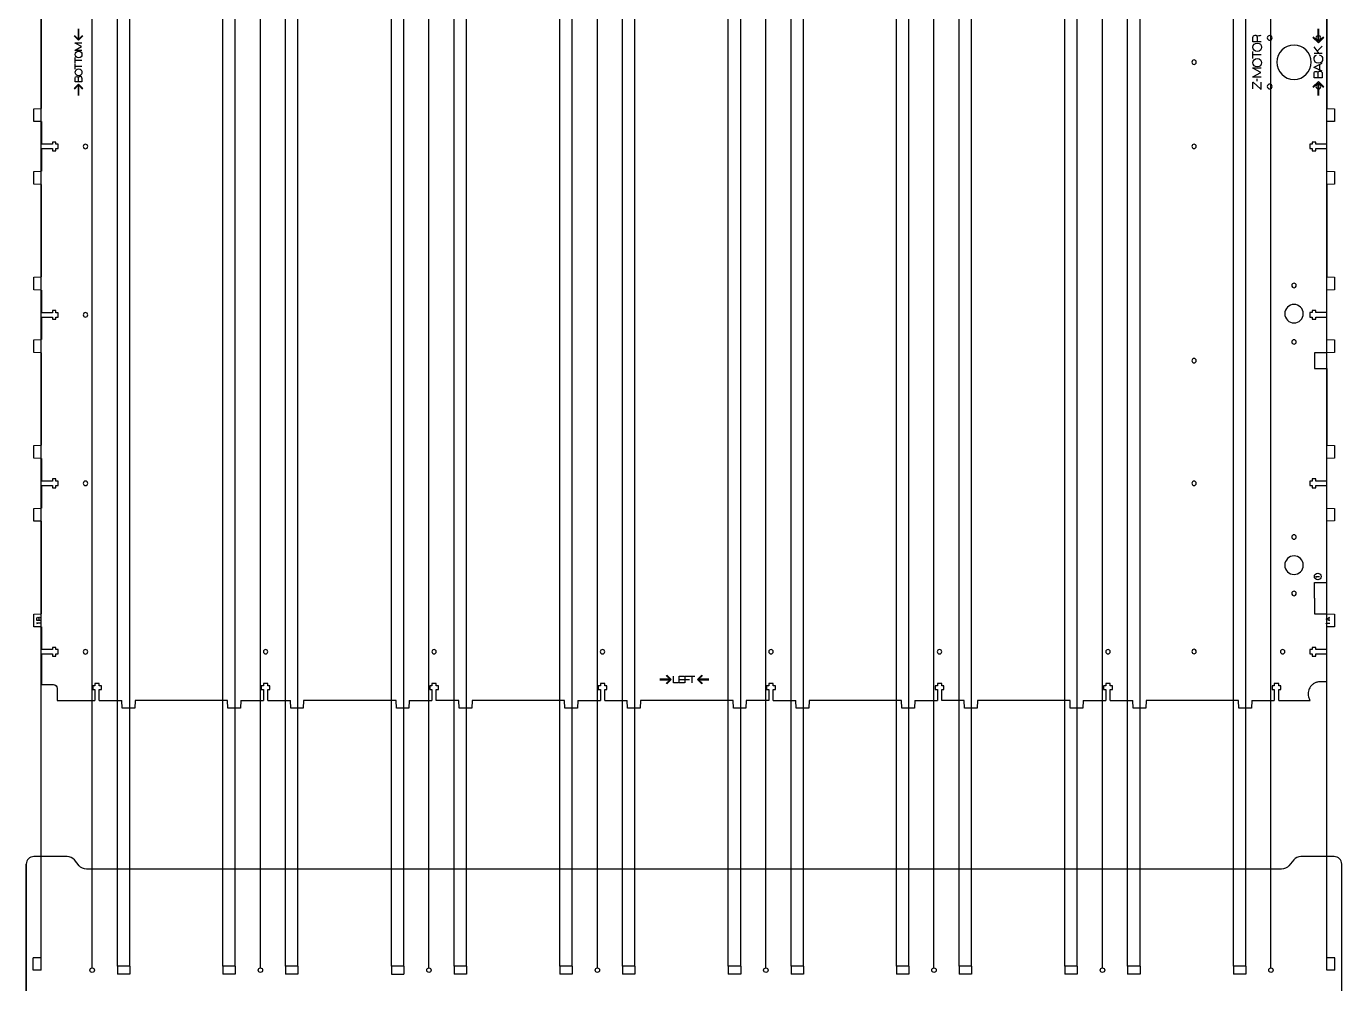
# Model space of a CAD drawing. Header units: millimetres. Extents: x -1506 to -668, y -3588 to 587.
# Drawn here: x -1506 to -668, y -2526 to -1916 of the extents above; entities that cross this region are included whole.
import ezdxf

# ---------------------------------------------------------------- set-up
doc = ezdxf.new("R2010")
doc.units = ezdxf.units.MM
doc.layers.add('CUTS', color=1, linetype='Continuous', true_color=0xff0000)
doc.layers.add('TEXT', color=5, linetype='Continuous', true_color=0x0000ff)
doc.layers.add('referance lines', color=3, linetype='Continuous', lineweight=25, true_color=0x00ff00)

msp = doc.modelspace()

# ---------------------------------------------------------------- linework, layer by layer
at = {"layer": 'CUTS', "color": 1, "lineweight": 25, "true_color": 0xff0000}
for p, q in [((-1496.78, -1968.06), (-1496.78, -1909.16)), ((-677.88, -1909.15), (-677.88, -1968.05)), ((-1501.66, -1968.26), (-1496.78, -1968.06)), ((-1501.66, -1976.29), (-1501.66, -1968.26)), ((-677.88, -1968.05), (-673.01, -1968.25)), ((-673.01, -1968.25), (-673.01, -1976.29)), ((-1496.78, -1976.49), (-1501.66, -1976.29)), ((-1496.78, -1976.49), (-1496.78, -1990.89)), ((-673.01, -1976.29), (-677.88, -1976.49)), ((-677.88, -1990.86), (-677.88, -1976.49)), ((-1489.77, -1990.89), (-1496.78, -1990.89)), ((-1496.78, -1993.69), (-1489.77, -1993.69)), ((-1496.78, -1993.69), (-1496.78, -2008.06)), ((-1487.57, -1989.49), (-1489.77, -1989.49)), ((-1489.77, -1989.49), (-1489.77, -1990.89)), ((-1489.77, -1993.69), (-1489.77, -1995.09)), ((-1487.57, -1990.89), (-1487.57, -1989.49)), ((-1486.12, -1990.89), (-1487.57, -1990.89)), ((-1487.57, -1995.09), (-1487.57, -1993.69)), ((-1487.57, -1993.69), (-1486.12, -1993.69)), ((-1486.12, -1993.69), (-1486.12, -1990.89)), ((-687.1, -1990.86), (-688.55, -1990.86)), ((-688.55, -1990.86), (-688.55, -1993.67)), ((-688.55, -1993.67), (-687.1, -1993.67)), ((-687.1, -1989.46), (-687.1, -1990.86)), ((-684.9, -1989.46), (-687.1, -1989.46)), ((-687.1, -1993.67), (-687.1, -1995.06)), ((-684.9, -1990.86), (-684.9, -1989.46)), ((-677.88, -1990.86), (-684.9, -1990.86)), ((-684.9, -1995.06), (-684.9, -1993.67)), ((-684.9, -1993.67), (-677.88, -1993.67)), ((-677.88, -2008.06), (-677.88, -1993.67)), ((-1489.77, -1995.09), (-1487.57, -1995.09)), ((-687.1, -1995.06), (-684.9, -1995.06)), ((-1501.66, -2008.27), (-1496.78, -2008.06)), ((-1501.66, -2016.3), (-1501.66, -2008.27)), ((-677.88, -2008.06), (-673.01, -2008.26)), ((-673.01, -2008.26), (-673.01, -2016.29)), ((-1496.78, -2016.5), (-1501.66, -2016.3)), ((-1496.78, -2075.4), (-1496.78, -2016.5)), ((-673.01, -2016.29), (-677.88, -2016.49)), ((-677.88, -2016.49), (-677.88, -2075.39)), ((-1501.66, -2075.6), (-1496.78, -2075.4)), ((-1501.66, -2083.63), (-1501.66, -2075.6)), ((-677.88, -2075.39), (-673.01, -2075.59)), ((-673.01, -2075.59), (-673.01, -2083.63)), ((-1496.78, -2083.83), (-1501.66, -2083.63)), ((-1496.78, -2083.83), (-1496.78, -2098.23)), ((-673.01, -2083.63), (-677.88, -2083.83)), ((-677.88, -2098.2), (-677.88, -2083.83)), ((-1489.77, -2098.23), (-1496.78, -2098.23)), ((-1496.78, -2101.03), (-1489.77, -2101.03)), ((-1496.78, -2101.03), (-1496.78, -2115.4)), ((-1487.57, -2096.83), (-1489.77, -2096.83)), ((-1489.77, -2096.83), (-1489.77, -2098.23)), ((-1489.77, -2101.03), (-1489.77, -2102.43)), ((-1489.77, -2102.43), (-1487.57, -2102.43)), ((-1487.57, -2098.23), (-1487.57, -2096.83)), ((-1486.12, -2098.23), (-1487.57, -2098.23)), ((-1487.57, -2102.43), (-1487.57, -2101.03)), ((-1487.57, -2101.03), (-1486.12, -2101.03)), ((-1486.12, -2101.03), (-1486.12, -2098.23)), ((-687.1, -2098.2), (-688.55, -2098.2)), ((-688.55, -2098.2), (-688.55, -2101)), ((-688.55, -2101), (-687.1, -2101)), ((-684.9, -2096.8), (-687.1, -2096.8)), ((-687.1, -2096.8), (-687.1, -2098.2)), ((-687.1, -2101), (-687.1, -2102.4)), ((-687.1, -2102.4), (-684.9, -2102.4)), ((-684.9, -2098.2), (-684.9, -2096.8)), ((-677.88, -2098.2), (-684.9, -2098.2)), ((-684.9, -2102.4), (-684.9, -2101)), ((-684.9, -2101), (-677.88, -2101)), ((-677.88, -2115.4), (-677.88, -2101)), ((-1501.66, -2115.61), (-1496.78, -2115.4)), ((-1501.66, -2123.64), (-1501.66, -2115.61)), ((-677.88, -2115.4), (-673.01, -2115.6)), ((-673.01, -2115.6), (-673.01, -2123.63)), ((-1496.78, -2123.84), (-1501.66, -2123.64)), ((-1496.78, -2182.74), (-1496.78, -2123.84)), ((-685.78, -2123.83), (-685.78, -2133.79)), ((-677.88, -2123.83), (-685.78, -2123.83)), ((-673.01, -2123.63), (-677.88, -2123.83)), ((-685.78, -2133.79), (-677.88, -2133.79)), ((-677.88, -2133.79), (-677.88, -2182.73)), ((-1501.66, -2182.94), (-1496.78, -2182.74)), ((-1501.66, -2190.97), (-1501.66, -2182.94)), ((-677.88, -2182.73), (-673.01, -2182.93)), ((-673.01, -2182.93), (-673.01, -2190.97)), ((-1496.78, -2191.17), (-1501.66, -2190.97)), ((-1496.78, -2191.17), (-1496.78, -2205.57)), ((-673.01, -2190.97), (-677.88, -2191.17)), ((-677.88, -2205.54), (-677.88, -2191.17)), ((-1489.77, -2205.57), (-1496.78, -2205.57)), ((-1496.78, -2208.37), (-1489.77, -2208.37)), ((-1496.78, -2208.37), (-1496.78, -2222.74)), ((-1487.57, -2204.17), (-1489.77, -2204.17)), ((-1489.77, -2204.17), (-1489.77, -2205.57)), ((-1489.77, -2208.37), (-1489.77, -2209.77)), ((-1489.77, -2209.77), (-1487.57, -2209.77)), ((-1487.57, -2205.57), (-1487.57, -2204.17)), ((-1486.12, -2205.57), (-1487.57, -2205.57)), ((-1487.57, -2209.77), (-1487.57, -2208.37)), ((-1487.57, -2208.37), (-1486.12, -2208.37)), ((-1486.12, -2208.37), (-1486.12, -2205.57)), ((-687.1, -2205.54), (-688.55, -2205.54)), ((-688.55, -2205.54), (-688.55, -2208.34)), ((-688.55, -2208.34), (-687.1, -2208.34)), ((-684.9, -2204.14), (-687.1, -2204.14)), ((-687.1, -2204.14), (-687.1, -2205.54)), ((-687.1, -2208.34), (-687.1, -2209.74)), ((-687.1, -2209.74), (-684.9, -2209.74)), ((-684.9, -2205.54), (-684.9, -2204.14)), ((-677.88, -2205.54), (-684.9, -2205.54)), ((-684.9, -2208.34), (-677.88, -2208.34)), ((-684.9, -2209.74), (-684.9, -2208.34)), ((-677.88, -2222.74), (-677.88, -2208.34)), ((-1501.66, -2222.95), (-1496.78, -2222.74)), ((-1501.66, -2230.98), (-1501.66, -2222.95)), ((-677.88, -2222.74), (-673.01, -2222.94)), ((-673.01, -2222.94), (-673.01, -2230.97)), ((-1496.78, -2231.18), (-1501.66, -2230.98)), ((-1496.78, -2290.08), (-1496.78, -2231.18)), ((-673.01, -2230.97), (-677.88, -2231.17)), ((-677.88, -2270.16), (-677.88, -2231.17)), ((-685.78, -2280.11), (-685.78, -2270.16)), ((-685.78, -2270.16), (-677.88, -2270.16)), ((-685.78, -2280.11), (-685.78, -2290.07)), ((-1501.66, -2290.28), (-1496.78, -2290.08)), ((-1501.66, -2298.31), (-1501.66, -2290.28)), ((-685.78, -2290.07), (-677.88, -2290.07)), ((-677.88, -2290.07), (-673.01, -2290.27)), ((-673.01, -2290.27), (-673.01, -2298.31)), ((-1496.78, -2298.51), (-1501.66, -2298.31)), ((-1496.78, -2298.51), (-1496.78, -2312.91)), ((-673.01, -2298.31), (-677.88, -2298.51)), ((-677.88, -2312.88), (-677.88, -2298.51)), ((-1487.57, -2311.51), (-1489.77, -2311.51)), ((-1489.77, -2311.51), (-1489.77, -2312.91)), ((-1487.57, -2312.91), (-1487.57, -2311.51)), ((-687.1, -2312.88), (-688.55, -2312.88)), ((-688.55, -2312.88), (-688.55, -2315.68)), ((-684.9, -2311.48), (-687.1, -2311.48)), ((-687.1, -2311.48), (-687.1, -2312.88)), ((-684.9, -2312.88), (-684.9, -2311.48)), ((-677.88, -2312.88), (-684.9, -2312.88)), ((-1489.77, -2312.91), (-1496.78, -2312.91)), ((-1496.78, -2315.71), (-1489.77, -2315.71)), ((-1496.78, -2315.71), (-1496.78, -2335.23)), ((-1489.77, -2315.71), (-1489.77, -2317.11)), ((-1489.77, -2317.11), (-1487.57, -2317.11)), ((-1486.12, -2312.91), (-1487.57, -2312.91)), ((-1487.57, -2317.11), (-1487.57, -2315.71)), ((-1487.57, -2315.71), (-1486.12, -2315.71)), ((-1486.12, -2315.71), (-1486.12, -2312.91)), ((-688.55, -2315.68), (-687.1, -2315.68)), ((-687.1, -2315.68), (-687.1, -2317.08)), ((-687.1, -2317.08), (-684.9, -2317.08)), ((-684.9, -2315.68), (-677.88, -2315.68)), ((-684.9, -2317.08), (-684.9, -2315.68)), ((-677.88, -2333.45), (-677.88, -2315.68)), ((-1496.78, -2335.23), (-1489.1, -2335.23)), ((-1486.7, -2337.63), (-1486.7, -2345.3)), ((-1462.66, -2336.06), (-1464.05, -2336.06)), ((-1464.05, -2336.06), (-1464.05, -2338.26)), ((-1459.85, -2334.61), (-1462.66, -2334.61)), ((-1462.66, -2334.61), (-1462.66, -2336.06)), ((-1459.85, -2336.06), (-1459.85, -2334.61)), ((-1458.45, -2336.06), (-1459.85, -2336.06)), ((-1458.45, -2338.26), (-1458.45, -2336.06)), ((-1355.32, -2336.06), (-1356.71, -2336.06)), ((-1356.71, -2336.06), (-1356.71, -2338.26)), ((-1352.51, -2334.61), (-1355.32, -2334.61)), ((-1355.32, -2334.61), (-1355.32, -2336.06)), ((-1352.51, -2336.06), (-1352.51, -2334.61)), ((-1351.11, -2336.06), (-1352.51, -2336.06)), ((-1351.11, -2338.26), (-1351.11, -2336.06)), ((-1247.98, -2336.06), (-1249.37, -2336.06)), ((-1249.37, -2336.06), (-1249.37, -2338.26)), ((-1245.17, -2334.61), (-1247.98, -2334.61)), ((-1247.98, -2334.61), (-1247.98, -2336.06)), ((-1245.17, -2336.06), (-1245.17, -2334.61)), ((-1243.77, -2336.06), (-1245.17, -2336.06)), ((-1243.77, -2338.26), (-1243.77, -2336.06)), ((-1142.04, -2336.06), (-1142.04, -2338.26)), ((-1140.64, -2336.06), (-1142.04, -2336.06)), ((-1137.84, -2334.61), (-1140.64, -2334.61)), ((-1140.64, -2334.61), (-1140.64, -2336.06)), ((-1137.84, -2336.06), (-1137.84, -2334.61)), ((-1136.44, -2336.06), (-1137.84, -2336.06)), ((-1136.44, -2338.26), (-1136.44, -2336.06)), ((-1033.3, -2336.06), (-1034.7, -2336.06)), ((-1034.7, -2336.06), (-1034.7, -2338.26)), ((-1030.5, -2334.61), (-1033.3, -2334.61)), ((-1033.3, -2334.61), (-1033.3, -2336.06)), ((-1030.5, -2336.06), (-1030.5, -2334.61)), ((-1029.1, -2336.06), (-1030.5, -2336.06)), ((-1029.1, -2338.26), (-1029.1, -2336.06)), ((-925.96, -2336.06), (-927.36, -2336.06)), ((-927.36, -2336.06), (-927.36, -2338.26)), ((-923.16, -2334.61), (-925.96, -2334.61)), ((-925.96, -2334.61), (-925.96, -2336.06)), ((-923.16, -2336.06), (-923.16, -2334.61)), ((-921.76, -2336.06), (-923.16, -2336.06)), ((-921.76, -2338.26), (-921.76, -2336.06)), ((-818.62, -2336.06), (-820.02, -2336.06)), ((-820.02, -2336.06), (-820.02, -2338.26)), ((-815.82, -2334.61), (-818.62, -2334.61)), ((-818.62, -2334.61), (-818.62, -2336.06)), ((-815.82, -2336.06), (-815.82, -2334.61)), ((-814.42, -2336.06), (-815.82, -2336.06)), ((-814.42, -2338.26), (-814.42, -2336.06)), ((-711.28, -2336.06), (-712.68, -2336.06)), ((-712.68, -2336.06), (-712.68, -2338.26)), ((-708.48, -2334.61), (-711.28, -2334.61)), ((-711.28, -2334.61), (-711.28, -2336.06)), ((-708.48, -2336.06), (-708.48, -2334.61)), ((-707.08, -2336.06), (-708.48, -2336.06)), ((-707.08, -2338.26), (-707.08, -2336.06)), ((-677.88, -2333.45), (-681.94, -2333.45)), ((-1464.05, -2338.26), (-1462.66, -2338.26)), ((-1462.66, -2338.26), (-1462.66, -2345.27)), ((-1459.85, -2345.27), (-1459.85, -2338.26)), ((-1459.85, -2338.26), (-1458.45, -2338.26)), ((-1459.85, -2345.27), (-1445.48, -2345.27)), ((-1445.28, -2350.15), (-1445.48, -2345.27)), ((-1437.04, -2345.27), (-1437.24, -2350.15)), ((-1378.14, -2345.27), (-1437.04, -2345.27)), ((-1377.94, -2350.15), (-1378.14, -2345.27)), ((-1369.71, -2345.27), (-1369.91, -2350.15)), ((-1369.71, -2345.27), (-1355.32, -2345.27)), ((-1356.71, -2338.26), (-1355.32, -2338.26)), ((-1355.32, -2338.26), (-1355.32, -2345.27)), ((-1352.51, -2345.27), (-1352.51, -2338.26)), ((-1352.51, -2338.26), (-1351.11, -2338.26)), ((-1352.51, -2345.27), (-1338.14, -2345.27)), ((-1337.94, -2350.15), (-1338.14, -2345.27)), ((-1329.7, -2345.27), (-1329.9, -2350.15)), ((-1270.8, -2345.27), (-1329.7, -2345.27)), ((-1270.6, -2350.15), (-1270.8, -2345.27)), ((-1262.37, -2345.27), (-1262.57, -2350.15)), ((-1262.37, -2345.27), (-1247.98, -2345.27)), ((-1249.37, -2338.26), (-1247.98, -2338.26)), ((-1247.98, -2338.26), (-1247.98, -2345.27)), ((-1245.17, -2345.27), (-1245.17, -2338.26)), ((-1245.17, -2338.26), (-1243.77, -2338.26)), ((-1230.8, -2345.27), (-1245.17, -2345.27)), ((-1230.6, -2350.15), (-1230.8, -2345.27)), ((-1222.36, -2345.27), (-1222.56, -2350.15)), ((-1163.46, -2345.27), (-1222.36, -2345.27)), ((-1163.26, -2350.15), (-1163.46, -2345.27)), ((-1155.03, -2345.27), (-1155.23, -2350.15)), ((-1155.03, -2345.27), (-1140.64, -2345.27)), ((-1142.04, -2338.26), (-1140.64, -2338.26)), ((-1140.64, -2338.26), (-1140.64, -2345.27)), ((-1137.84, -2345.27), (-1137.84, -2338.26)), ((-1137.84, -2338.26), (-1136.44, -2338.26)), ((-1137.84, -2345.27), (-1123.46, -2345.27)), ((-1123.26, -2350.15), (-1123.46, -2345.27)), ((-1115.02, -2345.27), (-1115.22, -2350.15)), ((-1056.12, -2345.27), (-1115.02, -2345.27)), ((-1055.92, -2350.15), (-1056.12, -2345.27)), ((-1047.69, -2345.27), (-1047.89, -2350.15)), ((-1033.3, -2345.27), (-1047.69, -2345.27)), ((-1034.7, -2338.26), (-1033.3, -2338.26)), ((-1033.3, -2338.26), (-1033.3, -2345.27)), ((-1030.5, -2345.27), (-1030.5, -2338.26)), ((-1030.5, -2338.26), (-1029.1, -2338.26)), ((-1030.5, -2345.27), (-1016.12, -2345.27)), ((-1015.92, -2350.15), (-1016.12, -2345.27)), ((-1007.68, -2345.27), (-1007.88, -2350.15)), ((-948.78, -2345.27), (-1007.68, -2345.27)), ((-948.58, -2350.15), (-948.78, -2345.27)), ((-940.35, -2345.27), (-940.55, -2350.15)), ((-940.35, -2345.27), (-925.96, -2345.27)), ((-927.36, -2338.26), (-925.96, -2338.26)), ((-925.96, -2338.26), (-925.96, -2345.27)), ((-923.16, -2345.27), (-923.16, -2338.26)), ((-923.16, -2338.26), (-921.76, -2338.26)), ((-908.78, -2345.27), (-923.16, -2345.27)), ((-908.58, -2350.15), (-908.78, -2345.27)), ((-900.34, -2345.27), (-900.54, -2350.15)), ((-841.44, -2345.27), (-900.34, -2345.27)), ((-841.24, -2350.15), (-841.44, -2345.27)), ((-833.01, -2345.27), (-833.21, -2350.15)), ((-833.01, -2345.27), (-818.62, -2345.27)), ((-820.02, -2338.26), (-818.62, -2338.26)), ((-818.62, -2338.26), (-818.62, -2345.27)), ((-815.82, -2345.27), (-815.82, -2338.26)), ((-815.82, -2338.26), (-814.42, -2338.26)), ((-815.82, -2345.27), (-801.44, -2345.27)), ((-801.24, -2350.15), (-801.44, -2345.27)), ((-793, -2345.27), (-793.2, -2350.15)), ((-734.1, -2345.27), (-793, -2345.27)), ((-733.9, -2350.15), (-734.1, -2345.27)), ((-725.67, -2345.27), (-725.87, -2350.15)), ((-725.67, -2345.27), (-711.28, -2345.27)), ((-712.68, -2338.26), (-711.28, -2338.26)), ((-711.28, -2338.26), (-711.28, -2345.27)), ((-708.48, -2345.27), (-708.48, -2338.26)), ((-708.48, -2338.26), (-707.08, -2338.26)), ((-1437.24, -2350.15), (-1445.28, -2350.15)), ((-1369.91, -2350.15), (-1377.94, -2350.15)), ((-1329.9, -2350.15), (-1337.94, -2350.15)), ((-1262.57, -2350.15), (-1270.6, -2350.15)), ((-1222.56, -2350.15), (-1230.6, -2350.15)), ((-1155.23, -2350.15), (-1163.26, -2350.15)), ((-1115.22, -2350.15), (-1123.26, -2350.15)), ((-1047.89, -2350.15), (-1055.92, -2350.15)), ((-1007.88, -2350.15), (-1015.92, -2350.15)), ((-940.55, -2350.15), (-948.58, -2350.15)), ((-900.54, -2350.15), (-908.58, -2350.15)), ((-833.21, -2350.15), (-841.24, -2350.15)), ((-793.2, -2350.15), (-801.24, -2350.15)), ((-725.87, -2350.15), (-733.9, -2350.15)), ((-1506.36, -3574.99), (-1506.36, -2449.59)), ((-706.67, -2452.79), (-1468.04, -2452.79)), ((-668.36, -3574.99), (-668.36, -2449.59)), ((-1496.83, -2509.32), (-1502.03, -2509.32)), ((-1502.03, -2517.2), (-1502.03, -2509.32)), ((-1496.83, -2517.2), (-1496.83, -2509.32)), ((-672.68, -2509.32), (-677.88, -2509.32)), ((-677.88, -2517.2), (-677.88, -2509.32)), ((-672.68, -2517.2), (-672.68, -2509.32)), ((-1496.83, -2517.2), (-1502.03, -2517.2)), ((-1448.32, -2514.6), (-1448.32, -2519.8)), ((-1440.44, -2514.6), (-1448.32, -2514.6)), ((-1440.44, -2519.8), (-1448.32, -2519.8)), ((-1440.44, -2514.6), (-1440.44, -2519.8)), ((-1381.14, -2514.6), (-1381.14, -2519.8)), ((-1373.27, -2514.6), (-1381.14, -2514.6)), ((-1373.27, -2519.8), (-1381.14, -2519.8)), ((-1373.27, -2514.6), (-1373.27, -2519.8)), ((-1341.15, -2514.6), (-1341.15, -2519.8)), ((-1333.27, -2514.6), (-1341.15, -2514.6)), ((-1333.27, -2519.8), (-1341.15, -2519.8)), ((-1333.27, -2514.6), (-1333.27, -2519.8)), ((-1273.8, -2514.6), (-1273.8, -2519.8)), ((-1265.93, -2514.6), (-1273.8, -2514.6)), ((-1273.8, -2519.8), (-1265.93, -2519.8)), ((-1265.93, -2514.6), (-1265.93, -2519.8)), ((-1233.81, -2514.6), (-1233.81, -2519.8)), ((-1225.93, -2514.6), (-1233.81, -2514.6)), ((-1225.93, -2519.8), (-1233.81, -2519.8)), ((-1225.93, -2514.6), (-1225.93, -2519.8)), ((-1166.46, -2514.6), (-1166.46, -2519.8)), ((-1158.59, -2514.6), (-1166.46, -2514.6)), ((-1158.59, -2519.8), (-1166.46, -2519.8)), ((-1158.59, -2514.6), (-1158.59, -2519.8)), ((-1126.47, -2514.6), (-1126.47, -2519.8)), ((-1118.59, -2514.6), (-1126.47, -2514.6)), ((-1118.59, -2519.8), (-1126.47, -2519.8)), ((-1118.59, -2514.6), (-1118.59, -2519.8)), ((-1059.12, -2514.6), (-1059.12, -2519.8)), ((-1051.25, -2514.6), (-1059.12, -2514.6)), ((-1051.25, -2519.8), (-1059.12, -2519.8)), ((-1051.25, -2514.6), (-1051.25, -2519.8)), ((-1019.13, -2514.6), (-1019.13, -2519.8)), ((-1011.25, -2514.6), (-1019.13, -2514.6)), ((-1011.25, -2519.8), (-1019.13, -2519.8)), ((-1011.25, -2514.6), (-1011.25, -2519.8)), ((-952.05, -2514.6), (-952.05, -2519.8)), ((-944.17, -2514.6), (-952.05, -2514.6)), ((-944.17, -2519.8), (-952.05, -2519.8)), ((-944.17, -2514.6), (-944.17, -2519.8)), ((-912.05, -2514.6), (-912.05, -2519.8)), ((-904.17, -2514.6), (-912.05, -2514.6)), ((-904.17, -2519.8), (-912.05, -2519.8)), ((-904.17, -2514.6), (-904.17, -2519.8)), ((-844.71, -2514.6), (-844.71, -2519.8)), ((-836.83, -2514.6), (-844.71, -2514.6)), ((-836.83, -2519.8), (-844.71, -2519.8)), ((-836.83, -2514.6), (-836.83, -2519.8)), ((-804.71, -2514.6), (-804.71, -2519.8)), ((-796.83, -2514.6), (-804.71, -2514.6)), ((-796.83, -2519.8), (-804.71, -2519.8)), ((-796.83, -2514.6), (-796.83, -2519.8)), ((-737.37, -2514.6), (-737.37, -2519.8)), ((-729.49, -2514.6), (-737.37, -2514.6)), ((-729.49, -2519.8), (-737.37, -2519.8)), ((-729.49, -2514.6), (-729.49, -2519.8)), ((-672.68, -2517.2), (-677.88, -2517.2))]:
    msp.add_line(p, q, dxfattribs=at)
at = {"layer": 'CUTS'}
for p, q in [((-1486.7, -2345.3), (-1462.66, -2345.27)), ((-708.48, -2345.27), (-688.45, -2345.27))]:
    msp.add_line(p, q, dxfattribs=at)
at = {"layer": 'CUTS', "color": 1, "lineweight": 25, "true_color": 0xff0000}
for points in [[(-1480.39, -2444.79), (-1501.55, -2444.79)], [(-1472.67, -2450.63), (-1475.76, -2446.95)], [(-698.95, -2446.95), (-702.04, -2450.63)], [(-673.16, -2444.79), (-694.32, -2444.79)], [(-1506.36, -2449.59), (-1506.36, -2742.41)], [(-1259, -2452.79), (-1468.04, -2452.79)], [(-706.67, -2452.79), (-915.71, -2452.79)], [(-668.36, -2742.41), (-668.36, -2449.59)]]:
    msp.add_lwpolyline(points, dxfattribs=at)
for points in [[(-714.23, -1921.59), (-715.05, -1921.59), (-715.73, -1922.27), (-715.73, -1923.1)], [(-715.73, -1923.1), (-715.73, -1923.92), (-715.05, -1924.6), (-714.23, -1924.6)], [(-712.73, -1923.1), (-712.73, -1922.27), (-713.4, -1921.59), (-714.23, -1921.59)], [(-714.23, -1924.6), (-713.4, -1924.6), (-712.73, -1923.92), (-712.73, -1923.1)], [(-683.23, -1921.59), (-684.06, -1921.59), (-684.73, -1922.27), (-684.73, -1923.1)], [(-684.73, -1923.1), (-684.73, -1923.92), (-684.06, -1924.6), (-683.23, -1924.6)], [(-681.73, -1923.1), (-681.73, -1922.27), (-682.4, -1921.59), (-683.23, -1921.59)], [(-683.23, -1924.6), (-682.4, -1924.6), (-681.73, -1923.92), (-681.73, -1923.1)], [(-698.73, -1927.65), (-704.77, -1927.65), (-709.68, -1932.55), (-709.68, -1938.59)], [(-687.78, -1938.59), (-687.78, -1932.55), (-692.68, -1927.65), (-698.73, -1927.65)], [(-762.4, -1937.17), (-763.19, -1937.17), (-763.83, -1937.81), (-763.83, -1938.6)], [(-763.83, -1938.6), (-763.83, -1939.38), (-763.19, -1940.02), (-762.4, -1940.02)], [(-760.98, -1938.6), (-760.98, -1937.81), (-761.61, -1937.17), (-762.4, -1937.17)], [(-762.4, -1940.02), (-761.61, -1940.02), (-760.98, -1939.38), (-760.98, -1938.6)], [(-709.68, -1938.59), (-709.68, -1944.64), (-704.77, -1949.54), (-698.73, -1949.54)], [(-698.73, -1949.54), (-692.68, -1949.54), (-687.78, -1944.64), (-687.78, -1938.59)], [(-714.23, -1952.59), (-715.05, -1952.59), (-715.73, -1953.27), (-715.73, -1954.1)], [(-715.73, -1954.1), (-715.73, -1954.92), (-715.05, -1955.6), (-714.23, -1955.6)], [(-712.73, -1954.1), (-712.73, -1953.27), (-713.4, -1952.59), (-714.23, -1952.59)], [(-714.23, -1955.6), (-713.4, -1955.6), (-712.73, -1954.92), (-712.73, -1954.1)], [(-683.23, -1952.59), (-684.06, -1952.59), (-684.73, -1953.27), (-684.73, -1954.1)], [(-684.73, -1954.1), (-684.73, -1954.92), (-684.06, -1955.6), (-683.23, -1955.6)], [(-681.73, -1954.1), (-681.73, -1953.27), (-682.4, -1952.59), (-683.23, -1952.59)], [(-683.23, -1955.6), (-682.4, -1955.6), (-681.73, -1954.92), (-681.73, -1954.1)], [(-1468.68, -1990.86), (-1469.47, -1990.86), (-1470.1, -1991.5), (-1470.1, -1992.29)], [(-1470.1, -1992.29), (-1470.1, -1993.07), (-1469.47, -1993.71), (-1468.68, -1993.71)], [(-1467.25, -1992.29), (-1467.25, -1991.5), (-1467.89, -1990.86), (-1468.68, -1990.86)], [(-1468.68, -1993.71), (-1467.89, -1993.71), (-1467.25, -1993.07), (-1467.25, -1992.29)], [(-762.4, -1990.84), (-763.19, -1990.84), (-763.83, -1991.48), (-763.83, -1992.27)], [(-763.83, -1992.27), (-763.83, -1993.05), (-763.19, -1993.69), (-762.4, -1993.69)], [(-760.98, -1992.27), (-760.98, -1991.48), (-761.61, -1990.84), (-762.4, -1990.84)], [(-762.4, -1993.69), (-761.61, -1993.69), (-760.98, -1993.05), (-760.98, -1992.27)], [(-698.73, -2079.44), (-699.51, -2079.44), (-700.15, -2080.08), (-700.15, -2080.86)], [(-700.15, -2080.86), (-700.15, -2081.65), (-699.51, -2082.29), (-698.73, -2082.29)], [(-697.3, -2080.86), (-697.3, -2080.08), (-697.94, -2079.44), (-698.73, -2079.44)], [(-698.73, -2082.29), (-697.94, -2082.29), (-697.3, -2081.65), (-697.3, -2080.86)], [(-698.73, -2092.96), (-701.99, -2092.96), (-704.63, -2095.61), (-704.63, -2098.86)], [(-692.83, -2098.86), (-692.83, -2095.61), (-695.47, -2092.96), (-698.73, -2092.96)], [(-1468.68, -2098.2), (-1469.47, -2098.2), (-1470.1, -2098.84), (-1470.1, -2099.63)], [(-1470.1, -2099.63), (-1470.1, -2100.41), (-1469.47, -2101.05), (-1468.68, -2101.05)], [(-1467.25, -2099.63), (-1467.25, -2098.84), (-1467.89, -2098.2), (-1468.68, -2098.2)], [(-1468.68, -2101.05), (-1467.89, -2101.05), (-1467.25, -2100.41), (-1467.25, -2099.63)], [(-704.63, -2098.86), (-704.63, -2102.12), (-701.99, -2104.76), (-698.73, -2104.76)], [(-698.73, -2104.76), (-695.47, -2104.76), (-692.83, -2102.12), (-692.83, -2098.86)], [(-698.73, -2115.44), (-699.51, -2115.44), (-700.15, -2116.08), (-700.15, -2116.86)], [(-700.15, -2116.86), (-700.15, -2117.65), (-699.51, -2118.29), (-698.73, -2118.29)], [(-697.3, -2116.86), (-697.3, -2116.08), (-697.94, -2115.44), (-698.73, -2115.44)], [(-698.73, -2118.29), (-697.94, -2118.29), (-697.3, -2117.65), (-697.3, -2116.86)], [(-762.4, -2127.38), (-763.19, -2127.38), (-763.83, -2128.02), (-763.83, -2128.81)], [(-760.98, -2128.81), (-760.98, -2128.02), (-761.61, -2127.38), (-762.4, -2127.38)], [(-763.83, -2128.81), (-763.83, -2129.59), (-763.19, -2130.23), (-762.4, -2130.23)], [(-762.4, -2130.23), (-761.61, -2130.23), (-760.98, -2129.59), (-760.98, -2128.81)], [(-1468.68, -2205.54), (-1469.47, -2205.54), (-1470.1, -2206.18), (-1470.1, -2206.97)], [(-1470.1, -2206.97), (-1470.1, -2207.75), (-1469.47, -2208.39), (-1468.68, -2208.39)], [(-1467.25, -2206.97), (-1467.25, -2206.18), (-1467.89, -2205.54), (-1468.68, -2205.54)], [(-1468.68, -2208.39), (-1467.89, -2208.39), (-1467.25, -2207.75), (-1467.25, -2206.97)], [(-762.4, -2205.52), (-763.19, -2205.52), (-763.83, -2206.16), (-763.83, -2206.94)], [(-763.83, -2206.94), (-763.83, -2207.73), (-763.19, -2208.37), (-762.4, -2208.37)], [(-760.98, -2206.94), (-760.98, -2206.16), (-761.61, -2205.52), (-762.4, -2205.52)], [(-762.4, -2208.37), (-761.61, -2208.37), (-760.98, -2207.73), (-760.98, -2206.94)], [(-698.73, -2239.71), (-699.51, -2239.71), (-700.15, -2240.35), (-700.15, -2241.13)], [(-700.15, -2241.13), (-700.15, -2241.92), (-699.51, -2242.56), (-698.73, -2242.56)], [(-697.3, -2241.13), (-697.3, -2240.35), (-697.94, -2239.71), (-698.73, -2239.71)], [(-698.73, -2242.56), (-697.94, -2242.56), (-697.3, -2241.92), (-697.3, -2241.13)], [(-698.73, -2253.23), (-701.99, -2253.23), (-704.63, -2255.88), (-704.63, -2259.13)], [(-692.83, -2259.13), (-692.83, -2255.88), (-695.47, -2253.23), (-698.73, -2253.23)], [(-704.63, -2259.13), (-704.63, -2262.39), (-701.99, -2265.03), (-698.73, -2265.03)], [(-698.73, -2265.03), (-695.47, -2265.03), (-692.83, -2262.39), (-692.83, -2259.13)], [(-698.73, -2275.71), (-699.51, -2275.71), (-700.15, -2276.35), (-700.15, -2277.13)], [(-700.15, -2277.13), (-700.15, -2277.92), (-699.51, -2278.56), (-698.73, -2278.56)], [(-697.3, -2277.13), (-697.3, -2276.35), (-697.94, -2275.71), (-698.73, -2275.71)], [(-698.73, -2278.56), (-697.94, -2278.56), (-697.3, -2277.92), (-697.3, -2277.13)], [(-1468.68, -2312.88), (-1469.47, -2312.88), (-1470.1, -2313.52), (-1470.1, -2314.31)], [(-1467.25, -2314.31), (-1467.25, -2313.52), (-1467.89, -2312.88), (-1468.68, -2312.88)], [(-1353.92, -2312.86), (-1354.7, -2312.86), (-1355.34, -2313.5), (-1355.34, -2314.28)], [(-1352.49, -2314.28), (-1352.49, -2313.5), (-1353.13, -2312.86), (-1353.92, -2312.86)], [(-1246.58, -2312.86), (-1247.36, -2312.86), (-1248, -2313.5), (-1248, -2314.28)], [(-1245.15, -2314.28), (-1245.15, -2313.5), (-1245.79, -2312.86), (-1246.58, -2312.86)], [(-1139.24, -2312.86), (-1140.02, -2312.86), (-1140.66, -2313.5), (-1140.66, -2314.28)], [(-1137.81, -2314.28), (-1137.81, -2313.5), (-1138.45, -2312.86), (-1139.24, -2312.86)], [(-1031.9, -2312.86), (-1032.68, -2312.86), (-1033.32, -2313.5), (-1033.32, -2314.28)], [(-1030.47, -2314.28), (-1030.47, -2313.5), (-1031.11, -2312.86), (-1031.9, -2312.86)], [(-924.56, -2312.86), (-925.35, -2312.86), (-925.98, -2313.5), (-925.98, -2314.28)], [(-923.13, -2314.28), (-923.13, -2313.5), (-923.77, -2312.86), (-924.56, -2312.86)], [(-817.22, -2312.86), (-818.01, -2312.86), (-818.64, -2313.5), (-818.64, -2314.28)], [(-815.79, -2314.28), (-815.79, -2313.5), (-816.43, -2312.86), (-817.22, -2312.86)], [(-762.4, -2312.73), (-763.19, -2312.73), (-763.83, -2313.37), (-763.83, -2314.16)], [(-760.98, -2314.16), (-760.98, -2313.37), (-761.61, -2312.73), (-762.4, -2312.73)], [(-705.99, -2312.86), (-706.78, -2312.86), (-707.42, -2313.5), (-707.42, -2314.28)], [(-704.57, -2314.28), (-704.57, -2313.5), (-705.21, -2312.86), (-705.99, -2312.86)], [(-1470.1, -2314.31), (-1470.1, -2315.09), (-1469.47, -2315.73), (-1468.68, -2315.73)], [(-1468.68, -2315.73), (-1467.89, -2315.73), (-1467.25, -2315.09), (-1467.25, -2314.31)], [(-1355.34, -2314.28), (-1355.34, -2315.07), (-1354.7, -2315.71), (-1353.92, -2315.71)], [(-1353.92, -2315.71), (-1353.13, -2315.71), (-1352.49, -2315.07), (-1352.49, -2314.28)], [(-1248, -2314.28), (-1248, -2315.07), (-1247.36, -2315.71), (-1246.58, -2315.71)], [(-1246.58, -2315.71), (-1245.79, -2315.71), (-1245.15, -2315.07), (-1245.15, -2314.28)], [(-1140.66, -2314.28), (-1140.66, -2315.07), (-1140.02, -2315.71), (-1139.24, -2315.71)], [(-1139.24, -2315.71), (-1138.45, -2315.71), (-1137.81, -2315.07), (-1137.81, -2314.28)], [(-1033.32, -2314.28), (-1033.32, -2315.07), (-1032.68, -2315.71), (-1031.9, -2315.71)], [(-1031.9, -2315.71), (-1031.11, -2315.71), (-1030.47, -2315.07), (-1030.47, -2314.28)], [(-925.98, -2314.28), (-925.98, -2315.07), (-925.35, -2315.71), (-924.56, -2315.71)], [(-924.56, -2315.71), (-923.77, -2315.71), (-923.13, -2315.07), (-923.13, -2314.28)], [(-818.64, -2314.28), (-818.64, -2315.07), (-818.01, -2315.71), (-817.22, -2315.71)], [(-817.22, -2315.71), (-816.43, -2315.71), (-815.79, -2315.07), (-815.79, -2314.28)], [(-763.83, -2314.16), (-763.83, -2314.94), (-763.19, -2315.58), (-762.4, -2315.58)], [(-762.4, -2315.58), (-761.61, -2315.58), (-760.98, -2314.94), (-760.98, -2314.16)], [(-707.42, -2314.28), (-707.42, -2315.07), (-706.78, -2315.71), (-705.99, -2315.71)], [(-705.99, -2315.71), (-705.21, -2315.71), (-704.57, -2315.07), (-704.57, -2314.28)], [(-1489.1, -2335.23), (-1487.77, -2335.23), (-1486.7, -2336.31), (-1486.7, -2337.63)], [(-1501.55, -2444.79), (-1504.19, -2444.79), (-1506.36, -2446.95), (-1506.36, -2449.59)], [(-1475.76, -2446.95), (-1476.75, -2445.77), (-1478.84, -2444.79), (-1480.39, -2444.79)], [(-694.32, -2444.79), (-695.87, -2444.79), (-697.96, -2445.77), (-698.95, -2446.95)], [(-668.36, -2449.59), (-668.36, -2446.95), (-670.52, -2444.79), (-673.16, -2444.79)], [(-1468.04, -2452.79), (-1469.59, -2452.79), (-1471.68, -2451.82), (-1472.67, -2450.63)], [(-702.04, -2450.63), (-703.03, -2451.82), (-705.12, -2452.79), (-706.67, -2452.79)], [(-1465.81, -2517.2), (-1465.81, -2516.42), (-1465.17, -2515.78), (-1464.38, -2515.78)], [(-1464.38, -2518.63), (-1465.17, -2518.63), (-1465.81, -2517.99), (-1465.81, -2517.2)], [(-1464.38, -2515.78), (-1463.59, -2515.78), (-1462.96, -2516.42), (-1462.96, -2517.2)], [(-1462.96, -2517.2), (-1462.96, -2517.99), (-1463.59, -2518.63), (-1464.38, -2518.63)], [(-1358.63, -2517.2), (-1358.63, -2516.42), (-1357.99, -2515.78), (-1357.21, -2515.78)], [(-1357.21, -2518.63), (-1357.99, -2518.63), (-1358.63, -2517.99), (-1358.63, -2517.2)], [(-1357.21, -2515.78), (-1356.42, -2515.78), (-1355.78, -2516.42), (-1355.78, -2517.2)], [(-1355.78, -2517.2), (-1355.78, -2517.99), (-1356.42, -2518.63), (-1357.21, -2518.63)], [(-1251.29, -2517.2), (-1251.29, -2516.42), (-1250.65, -2515.78), (-1249.87, -2515.78)], [(-1249.87, -2518.63), (-1250.65, -2518.63), (-1251.29, -2517.99), (-1251.29, -2517.2)], [(-1249.87, -2515.78), (-1249.08, -2515.78), (-1248.44, -2516.42), (-1248.44, -2517.2)], [(-1248.44, -2517.2), (-1248.44, -2517.99), (-1249.08, -2518.63), (-1249.87, -2518.63)], [(-1143.95, -2517.2), (-1143.95, -2516.42), (-1143.31, -2515.78), (-1142.53, -2515.78)], [(-1142.53, -2518.63), (-1143.31, -2518.63), (-1143.95, -2517.99), (-1143.95, -2517.2)], [(-1142.53, -2515.78), (-1141.74, -2515.78), (-1141.1, -2516.42), (-1141.1, -2517.2)], [(-1141.1, -2517.2), (-1141.1, -2517.99), (-1141.74, -2518.63), (-1142.53, -2518.63)], [(-1036.61, -2517.2), (-1036.61, -2516.42), (-1035.97, -2515.78), (-1035.19, -2515.78)], [(-1035.19, -2518.63), (-1035.97, -2518.63), (-1036.61, -2517.99), (-1036.61, -2517.2)], [(-1035.19, -2515.78), (-1034.4, -2515.78), (-1033.76, -2516.42), (-1033.76, -2517.2)], [(-1033.76, -2517.2), (-1033.76, -2517.99), (-1034.4, -2518.63), (-1035.19, -2518.63)], [(-929.54, -2517.2), (-929.54, -2516.42), (-928.9, -2515.78), (-928.11, -2515.78)], [(-928.11, -2518.63), (-928.9, -2518.63), (-929.54, -2517.99), (-929.54, -2517.2)], [(-928.11, -2515.78), (-927.33, -2515.78), (-926.69, -2516.42), (-926.69, -2517.2)], [(-926.69, -2517.2), (-926.69, -2517.99), (-927.33, -2518.63), (-928.11, -2518.63)], [(-822.2, -2517.2), (-822.2, -2516.42), (-821.56, -2515.78), (-820.77, -2515.78)], [(-820.77, -2518.63), (-821.56, -2518.63), (-822.2, -2517.99), (-822.2, -2517.2)], [(-820.77, -2515.78), (-819.99, -2515.78), (-819.35, -2516.42), (-819.35, -2517.2)], [(-819.35, -2517.2), (-819.35, -2517.99), (-819.99, -2518.63), (-820.77, -2518.63)], [(-714.86, -2517.2), (-714.86, -2516.42), (-714.22, -2515.78), (-713.43, -2515.78)], [(-713.43, -2518.63), (-714.22, -2518.63), (-714.86, -2517.99), (-714.86, -2517.2)], [(-713.43, -2515.78), (-712.65, -2515.78), (-712.01, -2516.42), (-712.01, -2517.2)], [(-712.01, -2517.2), (-712.01, -2517.99), (-712.65, -2518.63), (-713.43, -2518.63)]]:
    msp.add_open_spline(points, degree=3, dxfattribs=at)
msp.add_open_spline([(-681.94, -2333.45), (-681.56, -2333.44), (-683.48, -2333.49), (-684.05, -2333.65), (-684.94, -2333.99), (-685.65, -2334.34), (-686.45, -2334.79), (-687.28, -2335.53), (-688.17, -2336.31), (-688.79, -2337.44), (-689.46, -2338.65), (-689.68, -2339.97), (-689.73, -2341.19), (-689.67, -2342.33), (-689.38, -2343.6), (-688.85, -2344.41), (-688.68, -2345.28), (-688.45, -2345.27)], degree=3, knots=[0, 0, 0, 0, 1.142485, 2.346083, 3.019204, 3.816741, 4.77356, 5.752633, 7.145008, 8.265175, 9.615532, 11.260628, 12.197886, 13.268234, 14.729827, 15.873003, 16.58665, 16.58665, 16.58665, 16.58665], dxfattribs=at)
at = {"layer": 'referance lines'}
for p, q in [((-1496.83, -2509.32), (-1496.83, -1365.42)), ((-677.88, -2509.32), (-677.88, -1365.42)), ((-1464.38, -2515.78), (-1464.38, -1371.88)), ((-1448.32, -2514.6), (-1448.32, -1370.7)), ((-1440.44, -2514.6), (-1440.44, -1370.7)), ((-1381.14, -2514.6), (-1381.14, -1370.7)), ((-1373.27, -2514.6), (-1373.27, -1370.7)), ((-1357.21, -2515.78), (-1357.21, -1371.88)), ((-1341.15, -2514.6), (-1341.15, -1370.7)), ((-1333.27, -2514.6), (-1333.27, -1370.7)), ((-1273.8, -2514.6), (-1273.8, -1370.7)), ((-1265.93, -2514.6), (-1265.93, -1370.7)), ((-1249.87, -2515.78), (-1249.87, -1371.88)), ((-1233.81, -2514.6), (-1233.81, -1370.7)), ((-1225.93, -2514.6), (-1225.93, -1370.7)), ((-1166.46, -2514.6), (-1166.46, -1370.7)), ((-1158.59, -2514.6), (-1158.59, -1370.7)), ((-1142.53, -2515.78), (-1142.53, -1371.88)), ((-1126.47, -2514.6), (-1126.47, -1370.7)), ((-1118.59, -2514.6), (-1118.59, -1370.7)), ((-1059.12, -2514.6), (-1059.12, -1370.7)), ((-1051.25, -2514.6), (-1051.25, -1370.7)), ((-1035.19, -2515.78), (-1035.19, -1371.88)), ((-1019.13, -2514.6), (-1019.13, -1370.7)), ((-1011.25, -2514.6), (-1011.25, -1370.7)), ((-952.05, -2514.6), (-952.05, -1370.7)), ((-944.17, -2514.6), (-944.17, -1370.7)), ((-928.11, -2515.78), (-928.11, -1371.88)), ((-912.05, -2514.6), (-912.05, -1370.7)), ((-904.17, -2514.6), (-904.17, -1370.7)), ((-844.71, -2514.6), (-844.71, -1370.7)), ((-836.83, -2514.6), (-836.83, -1370.7)), ((-820.77, -2515.78), (-820.77, -1371.88)), ((-804.71, -2514.6), (-804.71, -1370.7)), ((-796.83, -2514.6), (-796.83, -1370.7)), ((-737.37, -2514.6), (-737.37, -1370.7)), ((-729.49, -2514.6), (-729.49, -1370.7)), ((-713.43, -2515.78), (-713.43, -1371.88))]:
    msp.add_line(p, q, dxfattribs=at)
at = {"layer": 'TEXT', "color": 5, "lineweight": 25, "true_color": 0x0000ff}
for points in [[(-1473.26, -1917.36), (-1473.26, -1923.89), (-1475.66, -1921.49)], [(-1470.47, -1921.5), (-1472.86, -1923.89), (-1472.86, -1917.36)], [(-683.48, -1917.34), (-683.48, -1925.51), (-686.48, -1922.51)], [(-679.99, -1922.52), (-682.98, -1925.51), (-682.98, -1917.34)], [(-1470.28, -1921.8), (-1473.06, -1924.58), (-1475.84, -1921.8)], [(-1471.07, -1931.06), (-1475.24, -1931.06), (-1475.24, -1930.87), (-1471.19, -1928.68), (-1471.19, -1928.67), (-1475.24, -1926.49), (-1475.24, -1926.3), (-1471.07, -1926.3)], [(-719.66, -1925.72), (-724.87, -1925.72), (-724.87, -1922.85)], [(-722.21, -1922.66), (-722.19, -1922.66)], [(-722.19, -1922.66), (-722.18, -1925.72)], [(-679.75, -1922.9), (-683.23, -1926.37), (-686.7, -1922.9)], [(-1475.24, -1939.23), (-1475.24, -1935.64)], [(-724.87, -1936.21), (-724.87, -1931.71)], [(-719.66, -1933.95), (-724.87, -1933.95)], [(-682.68, -1933.05), (-685.95, -1928.77)], [(-680.74, -1933.05), (-685.95, -1933.05)], [(-683.89, -1931.47), (-680.74, -1928.29)], [(-1471.07, -1937.43), (-1475.24, -1937.43)], [(-1475.24, -1943.13), (-1475.24, -1939.54)], [(-1471.07, -1941.33), (-1475.24, -1941.33)], [(-719.66, -1948.21), (-724.87, -1948.21), (-724.87, -1947.97), (-719.81, -1945.23), (-719.81, -1945.22), (-724.87, -1942.5), (-724.87, -1942.25), (-719.66, -1942.25)], [(-680.74, -1944.28), (-685.95, -1941.88), (-685.95, -1941.69), (-680.74, -1939.3)], [(-682.46, -1940.09), (-682.46, -1943.5)], [(-1475.24, -1951.04), (-1475.24, -1948.78)], [(-1471.07, -1948.93), (-1471.07, -1951.04), (-1475.24, -1951.04), (-1475.24, -1951.04)], [(-1473.25, -1948.58), (-1473.26, -1951.04)], [(-1473.26, -1948.58), (-1473.25, -1948.58)], [(-724.87, -1955.55), (-724.87, -1951.41), (-724.7, -1951.41), (-719.87, -1955.8), (-719.66, -1955.8), (-719.66, -1951.33)], [(-722.15, -1950.67), (-722.15, -1949.27)], [(-686.7, -1954.27), (-683.23, -1950.8), (-679.75, -1954.27)], [(-686.47, -1954.65), (-683.48, -1951.66), (-683.48, -1959.83)], [(-685.95, -1948.67), (-685.95, -1945.84)], [(-680.74, -1946.03), (-680.74, -1948.67), (-685.95, -1948.67), (-685.95, -1948.67)], [(-683.47, -1945.59), (-683.47, -1948.67)], [(-683.47, -1945.59), (-683.46, -1945.59)], [(-682.98, -1959.83), (-682.98, -1951.66), (-679.98, -1954.66)], [(-1475.84, -1955.43), (-1473.06, -1952.65), (-1470.28, -1955.43)], [(-1475.65, -1955.73), (-1473.26, -1953.34), (-1473.26, -1959.88)], [(-1472.86, -1959.88), (-1472.86, -1953.34), (-1470.46, -1955.74)], [(-684.91, -2266.39), (-684.91, -2266.3), (-682.53, -2266.3)], [(-1499.61, -2294.31), (-1499.61, -2293)], [(-1497.2, -2293.09), (-1497.2, -2294.31), (-1499.61, -2294.31), (-1499.61, -2294.31)], [(-1499.6, -2295.91), (-1499.6, -2295.82), (-1497.22, -2295.82)], [(-1498.46, -2292.88), (-1498.47, -2294.31)], [(-1498.47, -2292.88), (-1498.46, -2292.88)], [(-675.82, -2294.66), (-678.24, -2293.54), (-678.24, -2293.46), (-675.82, -2292.35)], [(-678.22, -2296.12), (-678.22, -2296.03), (-675.84, -2296.03)], [(-676.62, -2292.71), (-676.62, -2294.29)], [(-1098.66, -2329.43), (-1096.27, -2331.82), (-1102.81, -2331.82)], [(-1098.36, -2329.24), (-1095.58, -2332.02), (-1098.36, -2334.81)], [(-1075.97, -2334.81), (-1078.75, -2332.02), (-1075.97, -2329.24)], [(-1071.53, -2331.82), (-1078.07, -2331.82), (-1075.67, -2329.42)], [(-1102.81, -2332.22), (-1096.27, -2332.22), (-1098.67, -2334.62)], [(-1090.92, -2334.2), (-1093.98, -2334.2), (-1093.98, -2329.85)], [(-1087.08, -2334.2), (-1090.5, -2334.2), (-1090.5, -2329.85), (-1087.11, -2329.85)], [(-1090.5, -2331.87), (-1087.25, -2331.87)], [(-1086.69, -2334.2), (-1086.69, -2329.85), (-1083.64, -2329.85)], [(-1086.69, -2331.87), (-1083.81, -2331.87)], [(-1084.11, -2329.85), (-1080.35, -2329.85)], [(-1082.22, -2334.2), (-1082.22, -2329.85)], [(-1075.67, -2334.62), (-1078.07, -2332.22), (-1071.53, -2332.22)]]:
    msp.add_lwpolyline(points, dxfattribs=at)
for points in [[(-724.87, -1922.85), (-724.87, -1921.81), (-724.38, -1921.41), (-723.45, -1921.41)], [(-724.87, -1929.1), (-724.87, -1927.61), (-723.87, -1926.4), (-722.15, -1926.4)], [(-723.45, -1921.41), (-722.95, -1921.41), (-722.26, -1921.75), (-722.21, -1922.66)], [(-722.19, -1922.66), (-722.19, -1921.86), (-721.81, -1921.51), (-721.1, -1921.51)], [(-722.15, -1926.4), (-720.43, -1926.4), (-719.43, -1927.61), (-719.43, -1929.1)], [(-721.1, -1921.51), (-720.91, -1921.51), (-719.87, -1921.5), (-719.66, -1921.39)], [(-1475.24, -1933.72), (-1475.24, -1932.53), (-1474.44, -1931.56), (-1473.06, -1931.56)], [(-1473.06, -1935.88), (-1474.44, -1935.88), (-1475.24, -1934.91), (-1475.24, -1933.72)], [(-1473.06, -1931.56), (-1471.68, -1931.56), (-1470.88, -1932.53), (-1470.88, -1933.72)], [(-1470.88, -1933.72), (-1470.88, -1934.91), (-1471.68, -1935.88), (-1473.06, -1935.88)], [(-722.15, -1931.8), (-723.87, -1931.8), (-724.87, -1930.59), (-724.87, -1929.1)], [(-719.43, -1929.1), (-719.43, -1930.59), (-720.43, -1931.8), (-722.15, -1931.8)], [(-685.95, -1936.57), (-685.95, -1935.34), (-685.45, -1934.36), (-684.31, -1934.08)], [(-682.6, -1933.96), (-681.2, -1934.11), (-680.5, -1935.37), (-680.5, -1936.57)], [(-1475.24, -1945.06), (-1475.24, -1943.86), (-1474.44, -1942.89), (-1473.06, -1942.89)], [(-1473.06, -1942.89), (-1471.68, -1942.89), (-1470.88, -1943.86), (-1470.88, -1945.06)], [(-724.87, -1938.91), (-724.87, -1937.42), (-723.87, -1936.21), (-722.15, -1936.21)], [(-722.15, -1941.61), (-723.87, -1941.61), (-724.87, -1940.4), (-724.87, -1938.91)], [(-722.15, -1936.21), (-720.43, -1936.21), (-719.43, -1937.42), (-719.43, -1938.91)], [(-719.43, -1938.91), (-719.43, -1940.4), (-720.43, -1941.61), (-722.15, -1941.61)], [(-683.23, -1939.27), (-684.95, -1939.27), (-685.95, -1938.06), (-685.95, -1936.57)], [(-680.5, -1936.57), (-680.5, -1938.06), (-681.5, -1939.27), (-683.23, -1939.27)], [(-1473.06, -1947.22), (-1474.44, -1947.22), (-1475.24, -1946.25), (-1475.24, -1945.06)], [(-1475.24, -1948.78), (-1475.24, -1948.12), (-1474.88, -1947.66), (-1474.2, -1947.66)], [(-1474.2, -1947.66), (-1473.71, -1947.66), (-1473.25, -1948.09), (-1473.26, -1948.58)], [(-1473.25, -1948.58), (-1473.22, -1948.04), (-1472.93, -1947.53), (-1472.2, -1947.53)], [(-1470.88, -1945.06), (-1470.88, -1946.25), (-1471.68, -1947.22), (-1473.06, -1947.22)], [(-1472.2, -1947.53), (-1471.72, -1947.53), (-1471.07, -1947.84), (-1471.07, -1948.93)], [(-685.95, -1945.84), (-685.95, -1945.01), (-685.5, -1944.44), (-684.66, -1944.44)], [(-684.66, -1944.44), (-684.04, -1944.44), (-683.46, -1944.98), (-683.47, -1945.59)], [(-683.46, -1945.59), (-683.43, -1944.91), (-683.07, -1944.28), (-682.15, -1944.28)], [(-682.15, -1944.28), (-681.55, -1944.28), (-680.74, -1944.66), (-680.74, -1946.03)], [(-685.77, -2266.38), (-685.77, -2265.21), (-684.82, -2264.26), (-683.64, -2264.26)], [(-683.64, -2268.51), (-684.82, -2268.51), (-685.77, -2267.56), (-685.77, -2266.38)], [(-684.47, -2267.14), (-684.56, -2266.78), (-684.75, -2266.53), (-684.91, -2266.39)], [(-683.64, -2264.26), (-682.47, -2264.26), (-681.52, -2265.21), (-681.52, -2266.38)], [(-681.52, -2266.38), (-681.52, -2267.56), (-682.47, -2268.51), (-683.64, -2268.51)], [(-1499.61, -2293), (-1499.61, -2292.61), (-1499.41, -2292.35), (-1499.02, -2292.35)], [(-1499.15, -2296.66), (-1499.24, -2296.3), (-1499.43, -2296.05), (-1499.6, -2295.91)], [(-1499.02, -2292.35), (-1498.73, -2292.35), (-1498.46, -2292.6), (-1498.47, -2292.88)], [(-1498.46, -2292.88), (-1498.45, -2292.57), (-1498.28, -2292.27), (-1497.86, -2292.27)], [(-1497.86, -2292.27), (-1497.57, -2292.27), (-1497.2, -2292.45), (-1497.2, -2293.09)], [(-677.77, -2296.87), (-677.86, -2296.51), (-678.05, -2296.26), (-678.22, -2296.12)]]:
    msp.add_open_spline(points, degree=3, dxfattribs=at)

doc.saveas('drawing.dxf')
